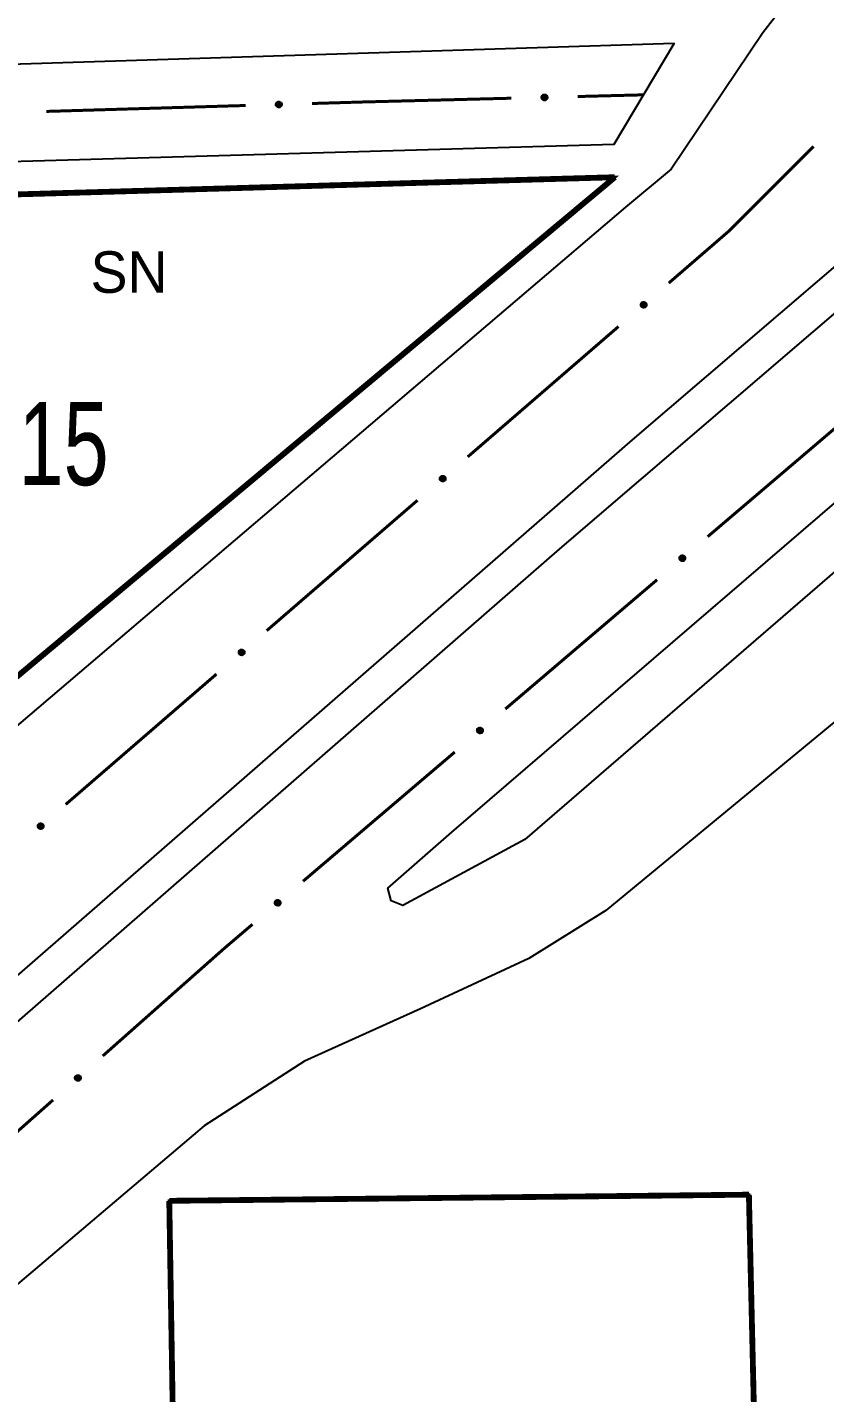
# Model space of a CAD drawing. Extents: x 202481 to 204056, y 4838981 to 4840330.
# Drawn here: x 203545.4 to 203593.4, y 4839586.7 to 4839668.9 of the extents above; entities that cross this region are included whole.
import ezdxf
from ezdxf.enums import TextEntityAlignment as Align

# ---------------------------------------------------------------- set-up
doc = ezdxf.new("R2010")
doc.units = 0
doc.header["$LTSCALE"] = 1.5
doc.header["$MEASUREMENT"] = 0
for name, color, linetype in [('CD_MALHA_LOTES', 7, 'CONTINUOUS'), ('CD_TXT_QUADRA', 7, 'CONTINUOUS'), ('RU-QUADRA', 210, 'CONTINUOUS'), ('SV-EIXO-RUA-PAV', 20, 'CONTINUOUS'), ('SV-RUA-PAVIM', 7, 'CONTINUOUS'), ('Th_NmrPort', 1, 'CONTINUOUS')]:
    doc.layers.add(name, color=color, linetype=linetype)
doc.styles.add('ARIAL', font='ARIAL.SHX')

msp = doc.modelspace()

# ---------------------------------------------------------------- linework, layer by layer
at = {"layer": 'CD_MALHA_LOTES', "linetype": 'Continuous', "const_width": 0.35, "flags": 128}
for points in [[(203580.77, 4839659.84), (203521.41, 4839610.26), (203519.01, 4839609.78), (203517.01, 4839609.91), (203514.15, 4839610.78), (203511.66, 4839612.52), (203510.29, 4839614.64), (203509.47, 4839617)], [(203510.74, 4839657.83), (203580.77, 4839659.84)], [(203588.84, 4839598.58), (203553.94, 4839598.21)], [(203553.94, 4839598.21), (203555.51, 4839503.11)], [(203591.07, 4839503.49), (203588.84, 4839598.58)]]:
    msp.add_lwpolyline(points, dxfattribs=at)
at = {"layer": 'RU-QUADRA', "linetype": 'Continuous', "const_width": 0.18, "flags": 128}
for points in [[(203511.66, 4839612.52), (203510.29, 4839614.64), (203509.47, 4839617), (203508.55, 4839655.05), (203510.74, 4839657.83), (203580.77, 4839659.84), (203521.41, 4839610.26), (203519.01, 4839609.78), (203517.01, 4839609.91), (203514.15, 4839610.78)], [(203555.51, 4839503.11), (203553.94, 4839598.21), (203588.84, 4839598.58), (203591.07, 4839503.49)]]:
    msp.add_lwpolyline(points, close=True, dxfattribs=at)
at = {"layer": 'SV-EIXO-RUA-PAV', "const_width": 0.18}
for points in [[(203565.59, 4839664.37), (203574.53207, 4839664.597522)], [(203578.530776, 4839664.699265), (203581.529805, 4839664.775573)], [(203581.529805, 4839664.775573), (203582.49, 4839664.8)], [(203546.543423, 4839663.802274), (203558.538096, 4839664.159804)], [(203562.53632, 4839664.278981), (203565.534988, 4839664.368364)], [(203565.534988, 4839664.368364), (203565.59, 4839664.37)], [(203592.736795, 4839661.696795), (203587.787047, 4839656.747047)], [(203587.65, 4839656.61), (203584.014127, 4839653.466777)], [(203587.787047, 4839656.747047), (203587.65, 4839656.61)], [(203580.988133, 4839650.850796), (203571.910149, 4839643.002852)], [(203586.356298, 4839638.19653), (203595.492413, 4839645.976723)], [(203568.884155, 4839640.386871), (203559.806171, 4839632.538928)], [(203574.174811, 4839627.82294), (203583.310926, 4839635.603133)], [(203556.780177, 4839629.922947), (203547.702193, 4839622.075003)], [(203561.993323, 4839617.44935), (203571.129439, 4839625.229543)], [(203557.25, 4839613.41), (203558.947952, 4839614.855953)], [(203549.935684, 4839606.933144), (203556.673681, 4839612.899667)], [(203556.673681, 4839612.899667), (203557.25, 4839613.41)], [(203537.957023, 4839596.325992), (203546.941019, 4839604.281356)]]:
    msp.add_lwpolyline(points, dxfattribs=at)
at = {"layer": 'SV-EIXO-RUA-PAV'}
for points in [[(203576.384989, 4839664.754784), (203576.418176, 4839664.79071), (203576.454045, 4839664.8148), (203576.489744, 4839664.826282), (203576.523936, 4839664.828202), (203576.559138, 4839664.826227), (203576.594189, 4839664.816405), (203576.630677, 4839664.796887), (203576.666949, 4839664.763849), (203576.689212, 4839664.725483), (203576.702342, 4839664.691086), (203576.706397, 4839664.655547), (203576.703905, 4839664.621383), (203576.692499, 4839664.585311), (203576.672358, 4839664.548527), (203576.638254, 4839664.512858), (203576.602927, 4839664.489482), (203576.568106, 4839664.479283), (203576.532352, 4839664.475432), (203576.496438, 4839664.477879), (203576.462087, 4839664.487719), (203576.425087, 4839664.508064), (203576.390328, 4839664.542191), (203576.366611, 4839664.577159), (203576.355926, 4839664.611829), (203576.352927, 4839664.647114), (203576.354479, 4839664.682445), (203576.362885, 4839664.71809), (203576.384989, 4839664.754784)], [(203560.390311, 4839664.325144), (203560.423341, 4839664.361214), (203560.459105, 4839664.38546), (203560.494754, 4839664.397097), (203560.528938, 4839664.399167), (203560.564147, 4839664.397345), (203560.599241, 4839664.387676), (203560.635814, 4839664.368317), (203560.67223, 4839664.335438), (203560.69466, 4839664.297169), (203560.707939, 4839664.262829), (203560.712149, 4839664.227309), (203560.709806, 4839664.193134), (203560.698558, 4839664.157013), (203560.678577, 4839664.120141), (203560.644629, 4839664.084324), (203560.609405, 4839664.060794), (203560.574628, 4839664.050443), (203560.538891, 4839664.046437), (203560.502967, 4839664.048727), (203560.468573, 4839664.058417), (203560.431485, 4839664.078601), (203560.396578, 4839664.112576), (203560.372708, 4839664.14744), (203560.361872, 4839664.182063), (203560.35872, 4839664.217334), (203560.360117, 4839664.252672), (203560.368368, 4839664.288353), (203560.390311, 4839664.325144)], [(203582.681816, 4839652.169477), (203582.678963, 4839652.120652), (203582.666526, 4839652.079273), (203582.64622, 4839652.047746), (203582.621012, 4839652.024565), (203582.592552, 4839652.003755), (203582.559229, 4839651.989105), (203582.518642, 4839651.981037), (203582.469644, 4839651.983555), (203582.428092, 4839651.999081), (203582.396118, 4839652.017335), (203582.370433, 4839652.042229), (203582.350681, 4839652.070216), (203582.336607, 4839652.105333), (203582.328833, 4839652.146543), (203582.332558, 4839652.195752), (203582.345028, 4839652.236235), (203582.36547, 4839652.266214), (203582.39066, 4839652.291877), (203582.419971, 4839652.312774), (203582.452764, 4839652.326967), (203582.49427, 4839652.33472), (203582.54279, 4839652.3304), (203582.58331, 4839652.318423), (203582.613567, 4839652.298408), (203582.638275, 4839652.273039), (203582.659494, 4839652.244747), (203582.675616, 4839652.211863), (203582.681816, 4839652.169477)], [(203570.577838, 4839641.705552), (203570.574985, 4839641.656727), (203570.562548, 4839641.615348), (203570.542242, 4839641.583821), (203570.517034, 4839641.560641), (203570.488574, 4839641.53983), (203570.455251, 4839641.52518), (203570.414664, 4839641.517112), (203570.365666, 4839641.519631), (203570.324114, 4839641.535157), (203570.29214, 4839641.553411), (203570.266456, 4839641.578305), (203570.246703, 4839641.606291), (203570.232629, 4839641.641408), (203570.224855, 4839641.682619), (203570.22858, 4839641.731827), (203570.24105, 4839641.772311), (203570.261492, 4839641.802289), (203570.286682, 4839641.827952), (203570.315993, 4839641.84885), (203570.348786, 4839641.863042), (203570.390292, 4839641.870795), (203570.438812, 4839641.866475), (203570.479332, 4839641.854498), (203570.50959, 4839641.834483), (203570.534297, 4839641.809114), (203570.555517, 4839641.780823), (203570.571638, 4839641.747939), (203570.577838, 4839641.705552)], [(203584.652851, 4839636.890485), (203584.656068, 4839636.939288), (203584.668812, 4839636.980573), (203584.689352, 4839637.011948), (203584.714732, 4839637.034941), (203584.743346, 4839637.055539), (203584.776777, 4839637.069941), (203584.817422, 4839637.077707), (203584.866401, 4839637.074824), (203584.907836, 4839637.058989), (203584.939673, 4839637.040497), (203584.965172, 4839637.015413), (203584.984716, 4839636.98728), (203584.998528, 4839636.952059), (203585.005995, 4839636.910792), (203585.001904, 4839636.861613), (203584.989133, 4839636.821224), (203584.968469, 4839636.791398), (203584.943088, 4839636.765923), (203584.913623, 4839636.745244), (203584.880725, 4839636.731296), (203584.839162, 4839636.723852), (203584.790676, 4839636.728533), (203584.750247, 4839636.740811), (203584.720139, 4839636.761051), (203584.695621, 4839636.786602), (203584.674612, 4839636.815051), (203584.658736, 4839636.848054), (203584.652851, 4839636.890485)], [(203558.47386, 4839631.241628), (203558.471007, 4839631.192803), (203558.45857, 4839631.151423), (203558.438264, 4839631.119897), (203558.413056, 4839631.096716), (203558.384596, 4839631.075906), (203558.351273, 4839631.061255), (203558.310686, 4839631.053187), (203558.261688, 4839631.055706), (203558.220136, 4839631.071232), (203558.188162, 4839631.089486), (203558.162478, 4839631.11438), (203558.142725, 4839631.142367), (203558.128651, 4839631.177484), (203558.120877, 4839631.218694), (203558.124602, 4839631.267902), (203558.137073, 4839631.308386), (203558.157514, 4839631.338365), (203558.182704, 4839631.364028), (203558.212015, 4839631.384925), (203558.244808, 4839631.399118), (203558.286315, 4839631.406871), (203558.334835, 4839631.402551), (203558.375354, 4839631.390574), (203558.405612, 4839631.370558), (203558.430319, 4839631.34519), (203558.451539, 4839631.316898), (203558.46766, 4839631.284014), (203558.47386, 4839631.241628)], [(203572.471364, 4839626.516895), (203572.474581, 4839626.565698), (203572.487324, 4839626.606983), (203572.507865, 4839626.638358), (203572.533245, 4839626.661351), (203572.561859, 4839626.681949), (203572.59529, 4839626.696351), (203572.635935, 4839626.704117), (203572.684913, 4839626.701234), (203572.726349, 4839626.685399), (203572.758186, 4839626.666907), (203572.783685, 4839626.641823), (203572.803229, 4839626.61369), (203572.81704, 4839626.57847), (203572.824508, 4839626.537202), (203572.820417, 4839626.488023), (203572.807646, 4839626.447634), (203572.786982, 4839626.417808), (203572.761601, 4839626.392333), (203572.732136, 4839626.371654), (203572.699238, 4839626.357706), (203572.657675, 4839626.350262), (203572.609189, 4839626.354943), (203572.568759, 4839626.367221), (203572.538651, 4839626.387461), (203572.514134, 4839626.413013), (203572.493125, 4839626.441461), (203572.477249, 4839626.474464), (203572.471364, 4839626.516895)], [(203546.369882, 4839620.777703), (203546.367029, 4839620.728878), (203546.354593, 4839620.687499), (203546.334286, 4839620.655972), (203546.309078, 4839620.632791), (203546.280618, 4839620.611981), (203546.247295, 4839620.597331), (203546.206708, 4839620.589263), (203546.15771, 4839620.591781), (203546.116158, 4839620.607307), (203546.084185, 4839620.625561), (203546.0585, 4839620.650455), (203546.038747, 4839620.678442), (203546.024674, 4839620.713559), (203546.016899, 4839620.754769), (203546.020624, 4839620.803978), (203546.033095, 4839620.844461), (203546.053536, 4839620.87444), (203546.078726, 4839620.900103), (203546.108037, 4839620.921001), (203546.14083, 4839620.935193), (203546.182337, 4839620.942946), (203546.230857, 4839620.938626), (203546.271376, 4839620.926649), (203546.301634, 4839620.906634), (203546.326341, 4839620.881265), (203546.347561, 4839620.852973), (203546.363682, 4839620.820089), (203546.369882, 4839620.777703)], [(203560.289877, 4839616.143305), (203560.293093, 4839616.192108), (203560.305837, 4839616.233393), (203560.326377, 4839616.264768), (203560.351757, 4839616.287761), (203560.380372, 4839616.308359), (203560.413803, 4839616.322761), (203560.454448, 4839616.330527), (203560.503426, 4839616.327644), (203560.544861, 4839616.311809), (203560.576698, 4839616.293317), (203560.602197, 4839616.268233), (203560.621742, 4839616.2401), (203560.635553, 4839616.20488), (203560.643021, 4839616.163613), (203560.63893, 4839616.114433), (203560.626159, 4839616.074044), (203560.605494, 4839616.044218), (203560.580114, 4839616.018743), (203560.550649, 4839615.998064), (203560.517751, 4839615.984116), (203560.476188, 4839615.976672), (203560.427701, 4839615.981353), (203560.387272, 4839615.993631), (203560.357164, 4839616.013871), (203560.332646, 4839616.039423), (203560.311638, 4839616.067871), (203560.295761, 4839616.100874), (203560.289877, 4839616.143305)], [(203548.257805, 4839605.594411), (203548.260078, 4839605.643267), (203548.272021, 4839605.684791), (203548.291951, 4839605.716557), (203548.316882, 4839605.740036), (203548.345092, 4839605.761183), (203548.378239, 4839605.776229), (203548.418726, 4839605.784779), (203548.467751, 4839605.782844), (203548.509485, 4839605.767813), (203548.541673, 4839605.74994), (203548.567652, 4839605.725354), (203548.587737, 4839605.697604), (203548.602227, 4839605.662657), (203548.610491, 4839605.621542), (203548.607351, 4839605.572293), (203548.595363, 4839605.531664), (203548.57528, 4839605.501444), (203548.550396, 4839605.475483), (203548.521337, 4839605.454239), (203548.488714, 4839605.439657), (203548.447303, 4839605.431411), (203548.398735, 4839605.435154), (203548.358076, 4839605.446648), (203548.327583, 4839605.466302), (203548.302575, 4839605.491375), (203548.281021, 4839605.519412), (203548.264509, 4839605.552102), (203548.257805, 4839605.594411)]]:
    msp.add_lwpolyline(points, close=True, dxfattribs=at)
for points in [[(203576.352927, 4839664.647114), (203576.702342, 4839664.691086)], [(203576.354479, 4839664.682445), (203576.689212, 4839664.725483)], [(203576.357034, 4839664.629106), (203576.702678, 4839664.67066)], [(203576.357461, 4839664.665971), (203576.690759, 4839664.70994)], [(203576.362885, 4839664.71809), (203576.666949, 4839664.763849)], [(203576.363414, 4839664.700246), (203576.673487, 4839664.74499)], [(203576.374823, 4839664.734661), (203576.645338, 4839664.778398)], [(203576.384989, 4839664.754784), (203576.630677, 4839664.796887)], [(203576.403861, 4839664.773619), (203576.605051, 4839664.806037)], [(203576.418176, 4839664.79071), (203576.594189, 4839664.816405)], [(203576.438564, 4839664.804531), (203576.567839, 4839664.820105)], [(203576.454045, 4839664.8148), (203576.559138, 4839664.826227)], [(203560.35872, 4839664.217334), (203560.707939, 4839664.262829)], [(203560.360117, 4839664.252672), (203560.69466, 4839664.297169)], [(203560.361872, 4839664.182063), (203560.712149, 4839664.227309)], [(203560.362905, 4839664.199345), (203560.708364, 4839664.242405)], [(203560.363172, 4839664.236211), (203560.696274, 4839664.281633)], [(203560.368368, 4839664.288353), (203560.67223, 4839664.335438)], [(203560.368975, 4839664.270512), (203560.67885, 4839664.316607)], [(203560.370782, 4839664.164086), (203560.707976, 4839664.20963)], [(203560.372708, 4839664.14744), (203560.709806, 4839664.193134)], [(203560.380234, 4839664.304976), (203560.650555, 4839664.349892)], [(203560.386842, 4839664.129071), (203560.699486, 4839664.173884)], [(203560.390311, 4839664.325144), (203560.635814, 4839664.368317)], [(203560.396578, 4839664.112576), (203560.698558, 4839664.157013)], [(203560.409101, 4839664.34406), (203560.610148, 4839664.377355)], [(203560.417824, 4839664.097232), (203560.68554, 4839664.137975)], [(203560.423341, 4839664.361214), (203560.599241, 4839664.387676)], [(203560.431485, 4839664.078601), (203560.678577, 4839664.120141)], [(203560.443669, 4839664.375123), (203560.572875, 4839664.391261)], [(203560.455463, 4839664.071051), (203560.653863, 4839664.101537)], [(203560.459105, 4839664.38546), (203560.564147, 4839664.397345)], [(203560.468573, 4839664.058417), (203560.644629, 4839664.084324)], [(203560.490089, 4839664.054337), (203560.620619, 4839664.071879)], [(203560.502967, 4839664.048727), (203560.609405, 4839664.060794)], [(203576.355926, 4839664.611829), (203576.706397, 4839664.655547)], [(203576.364757, 4839664.593813), (203576.702147, 4839664.637887)], [(203576.366611, 4839664.577159), (203576.703905, 4839664.621383)], [(203576.380664, 4839664.558729), (203576.693501, 4839664.602178)], [(203576.390328, 4839664.542191), (203576.692499, 4839664.585311)], [(203576.411507, 4839664.526755), (203576.679398, 4839664.56633)], [(203576.425087, 4839664.508064), (203576.672358, 4839664.548527)], [(203576.449032, 4839664.50041), (203576.647563, 4839664.530031)], [(203576.462087, 4839664.487719), (203576.638254, 4839664.512858)], [(203576.483585, 4839664.483545), (203576.614189, 4839664.500517)], [(203576.496438, 4839664.477879), (203576.602927, 4839664.489482)], [(203582.49427, 4839652.33472), (203582.328833, 4839652.146543)], [(203582.54279, 4839652.3304), (203582.336607, 4839652.105333)], [(203582.452764, 4839652.326967), (203582.332558, 4839652.195752)], [(203582.516626, 4839652.328891), (203582.334688, 4839652.128316)], [(203582.470907, 4839652.325442), (203582.33626, 4839652.176572)], [(203582.4335, 4839652.316552), (203582.343327, 4839652.22056)], [(203582.419971, 4839652.312774), (203582.345028, 4839652.236235)], [(203582.560753, 4839652.32375), (203582.346536, 4839652.091661)], [(203582.58331, 4839652.318423), (203582.350681, 4839652.070216)], [(203582.59531, 4839652.306727), (203582.362512, 4839652.058576)], [(203582.613567, 4839652.298408), (203582.370433, 4839652.042229)], [(203582.623674, 4839652.284351), (203582.382897, 4839652.032909)], [(203582.638275, 4839652.273039), (203582.396118, 4839652.017335)], [(203582.646736, 4839652.255587), (203582.417035, 4839652.010113)], [(203582.659494, 4839652.244747), (203582.428092, 4839651.999081)], [(203582.663884, 4839652.225319), (203582.452624, 4839651.993983)], [(203582.675616, 4839652.211863), (203582.469644, 4839651.983555)], [(203582.676904, 4839652.191481), (203582.495579, 4839651.986024)], [(203582.681816, 4839652.169477), (203582.518642, 4839651.981037)], [(203582.679181, 4839652.142945), (203582.544255, 4839651.990226)], [(203582.678963, 4839652.120652), (203582.559229, 4839651.989105)], [(203582.671975, 4839652.097033), (203582.581942, 4839652.002966)], [(203582.666526, 4839652.079273), (203582.592552, 4839652.003755)], [(203570.390292, 4839641.870795), (203570.224855, 4839641.682619)], [(203570.348786, 4839641.863042), (203570.22858, 4839641.731827)], [(203570.412648, 4839641.864967), (203570.23071, 4839641.664392)], [(203570.366929, 4839641.861517), (203570.232283, 4839641.712648)], [(203570.438812, 4839641.866475), (203570.232629, 4839641.641408)], [(203570.329522, 4839641.852627), (203570.239349, 4839641.756635)], [(203570.315993, 4839641.84885), (203570.24105, 4839641.772311)], [(203570.456775, 4839641.859825), (203570.242558, 4839641.627737)], [(203570.479332, 4839641.854498), (203570.246703, 4839641.606291)], [(203570.491332, 4839641.842803), (203570.258534, 4839641.594651)], [(203570.50959, 4839641.834483), (203570.266456, 4839641.578305)], [(203570.519696, 4839641.820426), (203570.278919, 4839641.568984)], [(203570.534297, 4839641.809114), (203570.29214, 4839641.553411)], [(203570.542758, 4839641.791663), (203570.313057, 4839641.546188)], [(203570.555517, 4839641.780823), (203570.324114, 4839641.535157)], [(203570.559907, 4839641.761394), (203570.348646, 4839641.530058)], [(203570.571638, 4839641.747939), (203570.365666, 4839641.519631)], [(203570.572926, 4839641.727556), (203570.391601, 4839641.522099)], [(203570.577838, 4839641.705552), (203570.414664, 4839641.517112)], [(203570.575203, 4839641.67902), (203570.440277, 4839641.526301)], [(203570.574985, 4839641.656727), (203570.455251, 4839641.52518)], [(203570.567997, 4839641.633108), (203570.477964, 4839641.539041)], [(203570.562548, 4839641.615348), (203570.488574, 4839641.53983)], [(203584.652851, 4839636.890485), (203584.817422, 4839637.077707)], [(203584.655683, 4839636.916997), (203584.791742, 4839637.068708)], [(203584.656068, 4839636.939288), (203584.776777, 4839637.069941)], [(203584.6576, 4839636.868446), (203584.840448, 4839637.072548)], [(203584.658736, 4839636.848054), (203584.866401, 4839637.074824)], [(203584.663231, 4839636.962854), (203584.753961, 4839637.056249)], [(203584.668812, 4839636.980573), (203584.743346, 4839637.055539)], [(203584.670367, 4839636.834512), (203584.883343, 4839637.06427)], [(203584.674612, 4839636.815051), (203584.907836, 4839637.058989)], [(203584.68729, 4839636.804117), (203584.918811, 4839637.047875)], [(203584.695621, 4839636.786602), (203584.939673, 4839637.040497)], [(203584.710137, 4839636.775182), (203584.952778, 4839637.024826)], [(203584.720139, 4839636.761051), (203584.965172, 4839637.015413)], [(203584.738334, 4839636.752595), (203584.972971, 4839636.999008)], [(203584.750247, 4839636.740811), (203584.984716, 4839636.98728)], [(203584.772763, 4839636.735316), (203584.988701, 4839636.965805)], [(203584.790676, 4839636.728533), (203584.998528, 4839636.952059)], [(203584.816851, 4839636.729846), (203585.000275, 4839636.929063)], [(203584.839162, 4839636.723852), (203585.005995, 4839636.910792)], [(203584.862594, 4839636.732956), (203584.998344, 4839636.88082)], [(203584.880725, 4839636.731296), (203585.001904, 4839636.861613)], [(203584.900067, 4839636.741567), (203584.990951, 4839636.836886)], [(203584.913623, 4839636.745244), (203584.989133, 4839636.821224)], [(203558.286315, 4839631.406871), (203558.120877, 4839631.218694)], [(203558.244808, 4839631.399118), (203558.124602, 4839631.267902)], [(203558.30867, 4839631.401042), (203558.126733, 4839631.200467)], [(203558.262951, 4839631.397593), (203558.128305, 4839631.248723)], [(203558.334835, 4839631.402551), (203558.128651, 4839631.177484)], [(203558.225544, 4839631.388702), (203558.135371, 4839631.29271)], [(203558.212015, 4839631.384925), (203558.137073, 4839631.308386)], [(203558.352797, 4839631.395901), (203558.13858, 4839631.163812)], [(203558.375354, 4839631.390574), (203558.142725, 4839631.142367)], [(203558.387354, 4839631.378878), (203558.154556, 4839631.130726)], [(203558.405612, 4839631.370558), (203558.162478, 4839631.11438)], [(203558.415718, 4839631.356501), (203558.174941, 4839631.10506)], [(203558.430319, 4839631.34519), (203558.188162, 4839631.089486)], [(203558.43878, 4839631.327738), (203558.209079, 4839631.082263)], [(203558.451539, 4839631.316898), (203558.220136, 4839631.071232)], [(203558.455929, 4839631.29747), (203558.244668, 4839631.066133)], [(203558.46766, 4839631.284014), (203558.261688, 4839631.055706)], [(203558.468948, 4839631.263632), (203558.287623, 4839631.058175)], [(203558.47386, 4839631.241628), (203558.310686, 4839631.053187)], [(203558.471225, 4839631.215096), (203558.336299, 4839631.062377)], [(203558.471007, 4839631.192803), (203558.351273, 4839631.061255)], [(203558.464019, 4839631.169184), (203558.373986, 4839631.075116)], [(203558.45857, 4839631.151423), (203558.384596, 4839631.075906)], [(203572.471364, 4839626.516895), (203572.635935, 4839626.704117)], [(203572.474196, 4839626.543407), (203572.610255, 4839626.695118)], [(203572.474581, 4839626.565698), (203572.59529, 4839626.696351)], [(203572.476112, 4839626.494856), (203572.658961, 4839626.698958)], [(203572.477249, 4839626.474464), (203572.684913, 4839626.701234)], [(203572.481744, 4839626.589264), (203572.572474, 4839626.682659)], [(203572.487324, 4839626.606983), (203572.561859, 4839626.681949)], [(203572.48888, 4839626.460922), (203572.701855, 4839626.69068)], [(203572.493125, 4839626.441461), (203572.726349, 4839626.685399)], [(203572.505803, 4839626.430527), (203572.737324, 4839626.674286)], [(203572.514134, 4839626.413013), (203572.758186, 4839626.666907)], [(203572.52865, 4839626.401592), (203572.771291, 4839626.651236)], [(203572.538651, 4839626.387461), (203572.783685, 4839626.641823)], [(203572.556846, 4839626.379005), (203572.791484, 4839626.625418)], [(203572.568759, 4839626.367221), (203572.803229, 4839626.61369)], [(203572.591276, 4839626.361726), (203572.807214, 4839626.592215)], [(203572.609189, 4839626.354943), (203572.81704, 4839626.57847)], [(203572.635363, 4839626.356256), (203572.818788, 4839626.555473)], [(203572.657675, 4839626.350262), (203572.824508, 4839626.537202)], [(203572.681107, 4839626.359366), (203572.816857, 4839626.50723)], [(203572.699238, 4839626.357706), (203572.820417, 4839626.488023)], [(203572.718579, 4839626.367977), (203572.809464, 4839626.463296)], [(203572.732136, 4839626.371654), (203572.807646, 4839626.447634)], [(203546.182337, 4839620.942946), (203546.016899, 4839620.754769)], [(203546.14083, 4839620.935193), (203546.020624, 4839620.803978)], [(203546.204692, 4839620.937118), (203546.022755, 4839620.736542)], [(203546.158974, 4839620.933668), (203546.024327, 4839620.784798)], [(203546.230857, 4839620.938626), (203546.024674, 4839620.713559)], [(203546.121566, 4839620.924778), (203546.031393, 4839620.828786)], [(203546.108037, 4839620.921001), (203546.033095, 4839620.844461)], [(203546.248819, 4839620.931976), (203546.034602, 4839620.699887)], [(203546.271376, 4839620.926649), (203546.038747, 4839620.678442)], [(203546.283376, 4839620.914953), (203546.050578, 4839620.666802)], [(203546.301634, 4839620.906634), (203546.0585, 4839620.650455)], [(203546.31174, 4839620.892577), (203546.070963, 4839620.641135)], [(203546.326341, 4839620.881265), (203546.084185, 4839620.625561)], [(203546.334802, 4839620.863813), (203546.105101, 4839620.618339)], [(203546.347561, 4839620.852973), (203546.116158, 4839620.607307)], [(203546.351951, 4839620.833545), (203546.14069, 4839620.602209)], [(203546.363682, 4839620.820089), (203546.15771, 4839620.591781)], [(203546.36497, 4839620.799707), (203546.183645, 4839620.59425)], [(203546.369882, 4839620.777703), (203546.206708, 4839620.589263)], [(203546.367247, 4839620.751171), (203546.232321, 4839620.598452)], [(203546.367029, 4839620.728878), (203546.247295, 4839620.597331)], [(203546.360041, 4839620.705259), (203546.270008, 4839620.611192)], [(203546.354593, 4839620.687499), (203546.280618, 4839620.611981)], [(203560.289877, 4839616.143305), (203560.454448, 4839616.330527)], [(203560.292709, 4839616.169817), (203560.428768, 4839616.321528)], [(203560.293093, 4839616.192108), (203560.413803, 4839616.322761)], [(203560.294625, 4839616.121266), (203560.477474, 4839616.325368)], [(203560.295761, 4839616.100874), (203560.503426, 4839616.327644)], [(203560.300256, 4839616.215674), (203560.390987, 4839616.309069)], [(203560.305837, 4839616.233393), (203560.380372, 4839616.308359)], [(203560.307392, 4839616.087332), (203560.520368, 4839616.31709)], [(203560.311638, 4839616.067871), (203560.544861, 4839616.311809)], [(203560.324315, 4839616.056937), (203560.555836, 4839616.300696)], [(203560.332646, 4839616.039423), (203560.576698, 4839616.293317)], [(203560.347163, 4839616.028002), (203560.589803, 4839616.277646)], [(203560.357164, 4839616.013871), (203560.602197, 4839616.268233)], [(203560.375359, 4839616.005415), (203560.609997, 4839616.251828)], [(203560.387272, 4839615.993631), (203560.621742, 4839616.2401)], [(203560.409789, 4839615.988136), (203560.625727, 4839616.218625)], [(203560.427701, 4839615.981353), (203560.635553, 4839616.20488)], [(203560.453876, 4839615.982666), (203560.637301, 4839616.181883)], [(203560.476188, 4839615.976672), (203560.643021, 4839616.163613)], [(203560.499619, 4839615.985776), (203560.63537, 4839616.13364)], [(203560.517751, 4839615.984116), (203560.63893, 4839616.114433)], [(203560.537092, 4839615.994387), (203560.627977, 4839616.089706)], [(203560.550649, 4839615.998064), (203560.626159, 4839616.074044)], [(203548.257805, 4839605.594411), (203548.418726, 4839605.784779)], [(203548.260078, 4839605.643267), (203548.378239, 4839605.776229)], [(203548.260124, 4839605.620973), (203548.393225, 4839605.775286)], [(203548.262979, 4839605.572468), (203548.441847, 4839605.780067)], [(203548.264509, 4839605.552102), (203548.467751, 4839605.782844)], [(203548.266784, 4839605.666967), (203548.355692, 4839605.762099)], [(203548.272021, 4839605.684791), (203548.345092, 4839605.761183)], [(203548.2764, 4839605.538787), (203548.484894, 4839605.772619)], [(203548.281021, 4839605.519412), (203548.509485, 4839605.767813)], [(203548.293907, 4839605.508725), (203548.520672, 4839605.756914)], [(203548.302575, 4839605.491375), (203548.541673, 4839605.74994)], [(203548.31731, 4839605.480237), (203548.555079, 4839605.734525)], [(203548.327583, 4839605.466302), (203548.567652, 4839605.725354)], [(203548.345938, 4839605.4582), (203548.575768, 4839605.709103)], [(203548.358076, 4839605.446648), (203548.587737, 4839605.697604)], [(203548.380695, 4839605.441589), (203548.592136, 4839605.67621)], [(203548.398735, 4839605.435154), (203548.602227, 4839605.662657)], [(203548.42488, 4839605.436973), (203548.604419, 4839605.639698)], [(203548.447303, 4839605.431411), (203548.610491, 4839605.621542)], [(203548.470554, 4839605.440966), (203548.603421, 4839605.591427)], [(203548.488714, 4839605.439657), (203548.607351, 4839605.572293)], [(203548.507853, 4839605.450301), (203548.596878, 4839605.547359)], [(203548.521337, 4839605.454239), (203548.595363, 4839605.531664)]]:
    msp.add_lwpolyline(points, dxfattribs=at)
at = {"layer": 'SV-RUA-PAVIM', "linetype": 'Continuous'}
for points in [[(203503.7, 4839585.28, 13.09), (203503.63, 4839590.56, 13.11), (203503.87, 4839591.68, 13.1), (203504.62, 4839592.34, 13.1), (203513.6, 4839593.57, 13.11), (203518.1, 4839594.8, 13.11), (203523.35, 4839596.34, 13.12), (203529.8, 4839598.73, 13.13), (203581.84, 4839644.03, 12.4), (203621.93, 4839678.37, 12.28), (203633.9, 4839688.29, 12.23), (203642.55, 4839696.75, 11.97), (203648.68, 4839703.9, 11.89), (203662.35, 4839722.87, 11.74), (203663.31, 4839722.7, 11.74), (203663.44, 4839721.48, 11.69), (203648.36, 4839700.94, 11.82), (203640.53, 4839692.22, 11.91), (203633.42, 4839685.44, 12), (203577.44, 4839637.47, 12.3), (203537.84, 4839602.94, 12.86), (203528.92, 4839596.11, 13.1), (203502.06, 4839573.31, 13.3)], [(203673.11, 4839712.13, 11.56), (203630.61, 4839659.42, 11.97), (203626.55, 4839655.04, 12.14), (203622.45, 4839650.52, 12.15), (203580.23, 4839615.69, 12.68), (203575.59, 4839612.8, 12.68), (203569.07, 4839609.77, 12.68), (203562.08, 4839606.62, 12.82), (203556.04, 4839602.72, 12.86), (203517.54, 4839570.09, 13.41)], [(203592.46, 4839672.15, 11.92), (203589.68, 4839668.54, 12), (203584.16, 4839660.32, 12.1), (203581.4, 4839658.03, 12.1), (203540.22, 4839622.96, 12.75), (203522.22, 4839607.78, 13.08), (203516.76, 4839607.02, 13.09), (203512.97, 4839608, 12.88), (203509.33, 4839611.04, 12.84), (203508.02, 4839614.22, 12.84), (203507.46, 4839617.49, 12.83), (203507.11, 4839625.08, 13.03), (203506.55, 4839655.09, 12.79), (203507.6, 4839657.62, 12.71), (203509.04, 4839659.18, 12.69), (203510.7, 4839659.83, 12.66), (203580.73, 4839661.84, 12.13), (203584.34, 4839667.9, 12.14), (203510.06, 4839665.55, 12.55), (203508.28, 4839666.08, 12.55), (203507.01, 4839667.73, 12.54), (203506.54, 4839669.92, 12.51)]]:
    msp.add_polyline3d(points, dxfattribs=at)
msp.add_polyline3d([(203570.95, 4839620.41, 12.67), (203628.76, 4839670.09, 12.32), (203629.26, 4839669.73, 12.3), (203629.38, 4839669.12, 12.3), (203624.46, 4839662.42, 12.28), (203575.35, 4839619.97, 12.48), (203568, 4839615.99, 12.53), (203567.3, 4839616.27, 12.54), (203567.1, 4839617.04, 12.54)], close=True, dxfattribs=at)

# ---------------------------------------------------------------- texts
at = {"layer": 'CD_TXT_QUADRA', "style": 'ARIAL', "width": 0.7}
msp.add_text('348844115', height=5, dxfattribs=at).set_placement((203525.82, 4839641.3))
at = {"layer": 'Th_NmrPort', "color": 1}
msp.add_text('SN', height=2.5, dxfattribs=at).set_placement((203549.196667, 4839654.13), align=Align.MIDDLE_LEFT)

doc.saveas('drawing.dxf')
